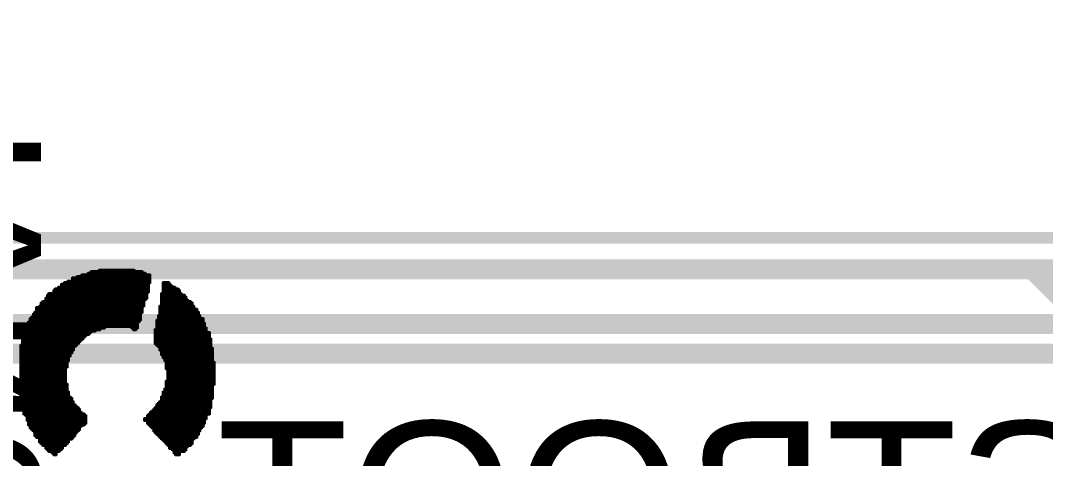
# Model space of a CAD drawing. Header units: inches. Extents: x -2.12 to 4.45, y -3.15 to 1.57.
# Drawn here: x -0.418 to 0.099, y 0.165 to 0.386 of the extents above; entities that cross this region are included whole.
import ezdxf

# ---------------------------------------------------------------- set-up
doc = ezdxf.new("R2010")
doc.units = ezdxf.units.IN
doc.header["$MEASUREMENT"] = 0
for name, color, linetype in [('Bottom', 5, 'Continuous'), ('Bottom 3D Body', 56, 'Continuous'), ('bPlace', 56, 'Continuous'), ('Dimension', 6, 'Continuous'), ('Keep-Out Layer', 6, 'Continuous'), ('Measures', 56, 'Continuous'), ('Top', 1, 'Continuous'), ('tPlace', 56, 'Continuous')]:
    doc.layers.add(name, color=color, linetype=linetype)
doc.styles.add('Arial', font='', dxfattribs={"height": 0.2})
doc.styles.add('Courier New', font='', dxfattribs={"height": 0.2})
doc.styles.get('Arial').set_extended_font_data('Arial')
doc.styles.get('Courier New').set_extended_font_data('Courier New')

# ---------------------------------------------------------------- blocks, each defined once
blk = doc.blocks.new('SMD3225_3_2X2_5X0_7_MTC_L_43')
at = {"layer": 'Measures', "style": 'Courier New'}
for s, p in [('Inner Pad Padstyle: RX47Y-4D0T', (-0.666, -0.315)), ('Outer Pad Padstyle: RX47Y59D0T', (-0.659, -0.415)), ('Alternate 1 Padstyle: OX60Y90D30P', (-0.712, -0.515)), ('Alternate 2 Padstyle: OX90Y60D30P', (-0.712, -0.615))]:
    blk.add_text(s, height=0.0775, dxfattribs=at).set_placement(p)
blk = doc.blocks.new('TP11R_B_78')
at = {"layer": 'Bottom 3D Body', "style": 'Courier New', "text_generation_flag": 2}
blk.add_text('>TP_SIGNAL_NAME', height=0.0610235, rotation=180, dxfattribs=at).set_placement((0, 0.075))

msp = doc.modelspace()

# ---------------------------------------------------------------- linework, layer by layer
at = {"layer": 'Bottom', "const_width": 0.01}
for points in [[(-0.4922, 0.26017), (0.09202, 0.26017)], [(0.09202, 0.26017), (0.1678, 0.18439)]]:
    msp.add_lwpolyline(points, dxfattribs=at)
at = {"layer": 'Bottom', "const_width": 0.005}
msp.add_lwpolyline([(0.08952, 0.26017, 1), (0.09452, 0.26017, 1)], format="xyb", close=True, dxfattribs=at)
msp.add_lwpolyline([(0.08952, 0.26017, 1), (0.09452, 0.26017, 1)], format="xyb", close=True, dxfattribs=at)
at = {"layer": 'Dimension', "const_width": 0.006}
msp.add_lwpolyline([(-0.65035, 0.27604), (2.89296, 0.27604)], dxfattribs=at)
at = {"layer": 'Keep-Out Layer', "const_width": 0.006}
msp.add_lwpolyline([(-0.65035, 0.27604), (2.89296, 0.27604)], dxfattribs=at)
at = {"layer": 'Top', "const_width": 0.01}
for points in [[(-0.49142, 0.26017), (2.3203, 0.26017)], [(-0.4372, 0.23267), (2.28452, 0.23267)], [(-0.43099, 0.21767), (1.9728, 0.21767)]]:
    msp.add_lwpolyline(points, dxfattribs=at)
at = {"layer": 'tPlace'}
for p, q in [((-0.383655, 0.227065), (-0.383655, 0.258565)), ((-0.383655, 0.258565), (-0.382865, 0.258565)), ((-0.382865, 0.227855), (-0.382865, 0.258565)), ((-0.382865, 0.258565), (-0.382085, 0.258565)), ((-0.382865, 0.258565), (-0.382865, 0.227065)), ((-0.382085, 0.258565), (-0.382085, 0.227855)), ((-0.38208, 0.22864), (-0.38208, 0.25935)), ((-0.38208, 0.25935), (-0.38129, 0.25935)), ((-0.3813, 0.22864), (-0.3813, 0.25935)), ((-0.3813, 0.25935), (-0.38051, 0.25935)), ((-0.38129, 0.25935), (-0.38129, 0.22864)), ((-0.38051, 0.22864), (-0.38051, 0.25935)), ((-0.38051, 0.25935), (-0.37972, 0.25935)), ((-0.38051, 0.25935), (-0.38051, 0.22864)), ((-0.37972, 0.22943), (-0.37972, 0.25935)), ((-0.37972, 0.25935), (-0.37894, 0.25935)), ((-0.37972, 0.25935), (-0.37972, 0.22864)), ((-0.37894, 0.25935), (-0.37894, 0.22943)), ((-0.37893, 0.22943), (-0.37893, 0.25935)), ((-0.37893, 0.25935), (-0.37815, 0.25935)), ((-0.37815, 0.22943), (-0.37815, 0.26014)), ((-0.37815, 0.26014), (-0.37736, 0.26014)), ((-0.37815, 0.25935), (-0.37815, 0.22943)), ((-0.37736, 0.26014), (-0.37736, 0.22943)), ((-0.377355, 0.230215), (-0.377355, 0.260135)), ((-0.377355, 0.260135), (-0.376565, 0.260135)), ((-0.376575, 0.230215), (-0.376575, 0.260135)), ((-0.376575, 0.260135), (-0.375785, 0.260135)), ((-0.376565, 0.260135), (-0.376565, 0.230215)), ((-0.375785, 0.230215), (-0.375785, 0.260135)), ((-0.375785, 0.260135), (-0.374995, 0.260135)), ((-0.375785, 0.260135), (-0.375785, 0.230215)), ((-0.374995, 0.260135), (-0.374995, 0.230215)), ((-0.37499, 0.231), (-0.37499, 0.26014)), ((-0.37499, 0.26014), (-0.37421, 0.26014)), ((-0.37421, 0.26014), (-0.37421, 0.231)), ((-0.374205, 0.231005), (-0.374205, 0.260135)), ((-0.374205, 0.260135), (-0.373425, 0.260135)), ((-0.373425, 0.260135), (-0.373425, 0.231005)), ((-0.373415, 0.231005), (-0.373415, 0.260135)), ((-0.373415, 0.260135), (-0.372635, 0.260135)), ((-0.372635, 0.260135), (-0.372635, 0.231005)), ((-0.37263, 0.231), (-0.37263, 0.26014)), ((-0.37263, 0.26014), (-0.37185, 0.26014)), ((-0.37185, 0.26014), (-0.37185, 0.231)), ((-0.37184, 0.231), (-0.37184, 0.26014)), ((-0.37184, 0.26014), (-0.37106, 0.26014)), ((-0.37106, 0.26014), (-0.37106, 0.231)), ((-0.371055, 0.231005), (-0.371055, 0.260135)), ((-0.371055, 0.260135), (-0.370275, 0.260135)), ((-0.370275, 0.260135), (-0.370275, 0.231005)), ((-0.370265, 0.231005), (-0.370265, 0.260135)), ((-0.370265, 0.260135), (-0.369485, 0.260135)), ((-0.369485, 0.260135), (-0.369485, 0.231005)), ((-0.36948, 0.231), (-0.36948, 0.26014)), ((-0.36948, 0.26014), (-0.3687, 0.26014)), ((-0.3687, 0.26014), (-0.3687, 0.231)), ((-0.368695, 0.231005), (-0.368695, 0.260135)), ((-0.368695, 0.260135), (-0.367915, 0.260135)), ((-0.367915, 0.260135), (-0.367915, 0.231005)), ((-0.367905, 0.231005), (-0.367905, 0.260135)), ((-0.367905, 0.260135), (-0.367125, 0.260135)), ((-0.367125, 0.260135), (-0.367125, 0.231005)), ((-0.367115, 0.231005), (-0.367115, 0.260135)), ((-0.367115, 0.260135), (-0.366335, 0.260135)), ((-0.366335, 0.260135), (-0.366335, 0.231005)), ((-0.36633, 0.231), (-0.36633, 0.26014)), ((-0.36633, 0.26014), (-0.36555, 0.26014)), ((-0.36555, 0.26014), (-0.36555, 0.231)), ((-0.365545, 0.231005), (-0.365545, 0.260135)), ((-0.365545, 0.260135), (-0.364765, 0.260135)), ((-0.364765, 0.260135), (-0.364765, 0.231005)), ((-0.364755, 0.231005), (-0.364755, 0.260135)), ((-0.364755, 0.260135), (-0.363975, 0.260135)), ((-0.363975, 0.260135), (-0.363975, 0.231005)), ((-0.363965, 0.231005), (-0.363965, 0.260135)), ((-0.363965, 0.260135), (-0.363185, 0.260135)), ((-0.363185, 0.260135), (-0.363185, 0.231005)), ((-0.36318, 0.231), (-0.36318, 0.26014)), ((-0.36318, 0.26014), (-0.3624, 0.26014)), ((-0.3624, 0.26014), (-0.3624, 0.231)), ((-0.362395, 0.231005), (-0.362395, 0.260135)), ((-0.362395, 0.260135), (-0.361615, 0.260135)), ((-0.361615, 0.230215), (-0.361615, 0.260135)), ((-0.361615, 0.260135), (-0.360825, 0.260135)), ((-0.361615, 0.260135), (-0.361615, 0.231005)), ((-0.360825, 0.260135), (-0.360825, 0.230215)), ((-0.36082, 0.22943), (-0.36082, 0.26014)), ((-0.36082, 0.26014), (-0.36003, 0.26014)), ((-0.36003, 0.26014), (-0.36003, 0.22943)), ((-0.36003, 0.22943), (-0.36003, 0.25935)), ((-0.36003, 0.25935), (-0.35925, 0.25935)), ((-0.35925, 0.23022), (-0.35925, 0.25935)), ((-0.35925, 0.25935), (-0.35846, 0.25935)), ((-0.35925, 0.25935), (-0.35925, 0.22943)), ((-0.35846, 0.23336), (-0.35846, 0.25935)), ((-0.35846, 0.25935), (-0.35767, 0.25935)), ((-0.35846, 0.25935), (-0.35846, 0.23022)), ((-0.357675, 0.234155), (-0.357675, 0.259355)), ((-0.357675, 0.259355), (-0.356885, 0.259355)), ((-0.35767, 0.25935), (-0.35767, 0.23336)), ((-0.356885, 0.259355), (-0.356885, 0.234155)), ((-0.35688, 0.23809), (-0.35688, 0.25935)), ((-0.35688, 0.25935), (-0.3561, 0.25935)), ((-0.3561, 0.25935), (-0.3561, 0.23809)), ((-0.3561, 0.24124), (-0.3561, 0.25857)), ((-0.3561, 0.25857), (-0.35531, 0.25857)), ((-0.35531, 0.25857), (-0.35531, 0.24124)), ((-0.35531, 0.24439), (-0.35531, 0.25856)), ((-0.35531, 0.25856), (-0.35452, 0.25856)), ((-0.35452, 0.25856), (-0.35452, 0.24439)), ((-0.39704, 0.16959), (-0.39704, 0.25305)), ((-0.39704, 0.25305), (-0.39626, 0.25305)), ((-0.39626, 0.17116), (-0.39626, 0.25305)), ((-0.39626, 0.25305), (-0.39547, 0.25305)), ((-0.39626, 0.25305), (-0.39626, 0.16959)), ((-0.39547, 0.25305), (-0.39547, 0.17116)), ((-0.395465, 0.171165), (-0.395465, 0.253835)), ((-0.395465, 0.253835), (-0.394685, 0.253835)), ((-0.394685, 0.253835), (-0.394685, 0.171165)), ((-0.39468, 0.21053), (-0.39468, 0.25384)), ((-0.39468, 0.25384), (-0.39389, 0.25384)), ((-0.393895, 0.213685), (-0.393895, 0.254625)), ((-0.393895, 0.254625), (-0.393105, 0.254625)), ((-0.39389, 0.25384), (-0.39389, 0.21053)), ((-0.393105, 0.216045), (-0.393105, 0.254625)), ((-0.393105, 0.254625), (-0.392315, 0.254625)), ((-0.393105, 0.254625), (-0.393105, 0.213685)), ((-0.39232, 0.21762), (-0.39232, 0.25463)), ((-0.39232, 0.25463), (-0.39153, 0.25463)), ((-0.392315, 0.254625), (-0.392315, 0.216045)), ((-0.39153, 0.21919), (-0.39153, 0.2562)), ((-0.39153, 0.2562), (-0.39074, 0.2562)), ((-0.39153, 0.25463), (-0.39153, 0.21762)), ((-0.390745, 0.220765), (-0.390745, 0.256205)), ((-0.390745, 0.256205), (-0.389955, 0.256205)), ((-0.39074, 0.2562), (-0.39074, 0.21919)), ((-0.389955, 0.256205), (-0.389955, 0.220765)), ((-0.389955, 0.221555), (-0.389955, 0.256195)), ((-0.389955, 0.256195), (-0.389165, 0.256195)), ((-0.38917, 0.22234), (-0.38917, 0.25699)), ((-0.38917, 0.25699), (-0.38838, 0.25699)), ((-0.389165, 0.256195), (-0.389165, 0.221555)), ((-0.38838, 0.22313), (-0.38838, 0.25699)), ((-0.38838, 0.25699), (-0.3876, 0.25699)), ((-0.38838, 0.25699), (-0.38838, 0.22234)), ((-0.3876, 0.25699), (-0.3876, 0.22313)), ((-0.387595, 0.223915), (-0.387595, 0.256995)), ((-0.387595, 0.256995), (-0.386805, 0.256995)), ((-0.386805, 0.224705), (-0.386805, 0.257775)), ((-0.386805, 0.257775), (-0.386025, 0.257775)), ((-0.386805, 0.256995), (-0.386805, 0.223915)), ((-0.386025, 0.257775), (-0.386025, 0.224705)), ((-0.38602, 0.22549), (-0.38602, 0.25778)), ((-0.38602, 0.25778), (-0.38523, 0.25778)), ((-0.385235, 0.226275), (-0.385235, 0.257775)), ((-0.385235, 0.257775), (-0.384445, 0.257775)), ((-0.38523, 0.25778), (-0.38523, 0.22549)), ((-0.384445, 0.227075), (-0.384445, 0.257775)), ((-0.384445, 0.257775), (-0.383655, 0.257775)), ((-0.384445, 0.257775), (-0.384445, 0.226275)), ((-0.383655, 0.257775), (-0.383655, 0.227075)), ((-0.354525, 0.245175), (-0.354525, 0.257775)), ((-0.354525, 0.257775), (-0.353735, 0.257775)), ((-0.35374, 0.24833), (-0.35374, 0.25778)), ((-0.35374, 0.25778), (-0.35295, 0.25778)), ((-0.353735, 0.257775), (-0.353735, 0.245175)), ((-0.35295, 0.25305), (-0.35295, 0.25778)), ((-0.35295, 0.25778), (-0.35216, 0.25778)), ((-0.35295, 0.25778), (-0.35295, 0.24833)), ((-0.35216, 0.25305), (-0.35295, 0.25305)), ((-0.35216, 0.25778), (-0.35216, 0.25305)), ((-0.345865, 0.215255), (-0.345865, 0.253835)), ((-0.345865, 0.253835), (-0.345075, 0.253835)), ((-0.345075, 0.253835), (-0.345075, 0.215255)), ((-0.34507, 0.21368), (-0.34507, 0.25384)), ((-0.34507, 0.25384), (-0.34429, 0.25384)), ((-0.34429, 0.20975), (-0.34429, 0.25384)), ((-0.34429, 0.25384), (-0.3435, 0.25384)), ((-0.34429, 0.25384), (-0.34429, 0.21368)), ((-0.3435, 0.25384), (-0.3435, 0.20975)), ((-0.343495, 0.171165), (-0.343495, 0.253835)), ((-0.343495, 0.253835), (-0.342715, 0.253835)), ((-0.342715, 0.253835), (-0.342715, 0.171165)), ((-0.34271, 0.16959), (-0.34271, 0.25305)), ((-0.34271, 0.25305), (-0.34193, 0.25305)), ((-0.34193, 0.25305), (-0.34193, 0.16959)), ((-0.40334, 0.16801), (-0.40334, 0.24833)), ((-0.40334, 0.24833), (-0.40256, 0.24833)), ((-0.40256, 0.24833), (-0.40256, 0.16801)), ((-0.40255, 0.16801), (-0.40255, 0.24833)), ((-0.40255, 0.24833), (-0.40177, 0.24833)), ((-0.40177, 0.24833), (-0.40177, 0.16801)), ((-0.401765, 0.167225), (-0.401765, 0.248325)), ((-0.401765, 0.248325), (-0.400975, 0.248325)), ((-0.400975, 0.166435), (-0.400975, 0.249905)), ((-0.400975, 0.249905), (-0.400195, 0.249905)), ((-0.400975, 0.248325), (-0.400975, 0.167225)), ((-0.400195, 0.249905), (-0.400195, 0.166435)), ((-0.40019, 0.16644), (-0.40019, 0.25069)), ((-0.40019, 0.25069), (-0.3994, 0.25069)), ((-0.3994, 0.16801), (-0.3994, 0.25069)), ((-0.3994, 0.25069), (-0.39862, 0.25069)), ((-0.3994, 0.25069), (-0.3994, 0.16644)), ((-0.39862, 0.16801), (-0.39862, 0.25148)), ((-0.39862, 0.25148), (-0.39783, 0.25148)), ((-0.39862, 0.25069), (-0.39862, 0.16801)), ((-0.39783, 0.25148), (-0.39783, 0.16801)), ((-0.39783, 0.1688), (-0.39783, 0.25147)), ((-0.39783, 0.25147), (-0.39704, 0.25147)), ((-0.39704, 0.25147), (-0.39704, 0.1688)), ((-0.35295, 0.24833), (-0.35374, 0.24833)), ((-0.346645, 0.216835), (-0.346645, 0.248325)), ((-0.346645, 0.248325), (-0.345865, 0.248325)), ((-0.345865, 0.248325), (-0.345865, 0.216835)), ((-0.341925, 0.169585), (-0.341925, 0.252265)), ((-0.341925, 0.252265), (-0.341135, 0.252265)), ((-0.341135, 0.252265), (-0.341135, 0.169585)), ((-0.341135, 0.168795), (-0.341135, 0.251475)), ((-0.341135, 0.251475), (-0.340345, 0.251475)), ((-0.340345, 0.167225), (-0.340345, 0.251475)), ((-0.340345, 0.251475), (-0.339565, 0.251475)), ((-0.340345, 0.251475), (-0.340345, 0.168795)), ((-0.339565, 0.251475), (-0.339565, 0.167225)), ((-0.33956, 0.16644), (-0.33956, 0.25069)), ((-0.33956, 0.25069), (-0.33877, 0.25069)), ((-0.33878, 0.16644), (-0.33878, 0.25069)), ((-0.33878, 0.25069), (-0.33799, 0.25069)), ((-0.33877, 0.25069), (-0.33877, 0.16644)), ((-0.33799, 0.25069), (-0.33799, 0.16644)), ((-0.337985, 0.166435), (-0.337985, 0.249905)), ((-0.337985, 0.249905), (-0.337205, 0.249905)), ((-0.337205, 0.249905), (-0.337205, 0.166435)), ((-0.337195, 0.168015), (-0.337195, 0.248325)), ((-0.337195, 0.248325), (-0.336415, 0.248325)), ((-0.336415, 0.248325), (-0.336415, 0.168015)), ((-0.40728, 0.17195), (-0.40728, 0.2436)), ((-0.40728, 0.2436), (-0.40649, 0.2436)), ((-0.40649, 0.17116), (-0.40649, 0.24439)), ((-0.40649, 0.24439), (-0.4057, 0.24439)), ((-0.40649, 0.2436), (-0.40649, 0.17195)), ((-0.405705, 0.171165), (-0.405705, 0.244385)), ((-0.405705, 0.244385), (-0.404915, 0.244385)), ((-0.4057, 0.24439), (-0.4057, 0.17116)), ((-0.404915, 0.169585), (-0.404915, 0.245965)), ((-0.404915, 0.245965), (-0.404125, 0.245965)), ((-0.404915, 0.244385), (-0.404915, 0.171165)), ((-0.40413, 0.1688), (-0.40413, 0.24754)), ((-0.40413, 0.24754), (-0.40335, 0.24754)), ((-0.404125, 0.245965), (-0.404125, 0.169585)), ((-0.40335, 0.24754), (-0.40335, 0.1688)), ((-0.35452, 0.24439), (-0.35531, 0.24439)), ((-0.353735, 0.245175), (-0.354525, 0.245175)), ((-0.336415, 0.168015), (-0.336415, 0.247535)), ((-0.336415, 0.247535), (-0.335625, 0.247535)), ((-0.33563, 0.16801), (-0.33563, 0.24754)), ((-0.33563, 0.24754), (-0.33484, 0.24754)), ((-0.335625, 0.247535), (-0.335625, 0.168015)), ((-0.33484, 0.24754), (-0.33484, 0.16801)), ((-0.33484, 0.1688), (-0.33484, 0.24675)), ((-0.33484, 0.24675), (-0.33405, 0.24675)), ((-0.334055, 0.170375), (-0.334055, 0.245175)), ((-0.334055, 0.245175), (-0.333265, 0.245175)), ((-0.33405, 0.24675), (-0.33405, 0.1688)), ((-0.333265, 0.245175), (-0.333265, 0.170375)), ((-0.333265, 0.171165), (-0.333265, 0.244385)), ((-0.333265, 0.244385), (-0.332475, 0.244385)), ((-0.33248, 0.17116), (-0.33248, 0.24439)), ((-0.33248, 0.24439), (-0.33169, 0.24439)), ((-0.332475, 0.244385), (-0.332475, 0.171165)), ((-0.33169, 0.24439), (-0.33169, 0.17116)), ((-0.33169, 0.17195), (-0.33169, 0.2436)), ((-0.33169, 0.2436), (-0.3309, 0.2436)), ((-0.3309, 0.2436), (-0.3309, 0.17195)), ((-0.41121, 0.17825), (-0.41121, 0.23809)), ((-0.41121, 0.23809), (-0.41043, 0.23809)), ((-0.41043, 0.17589), (-0.41043, 0.23888)), ((-0.41043, 0.23888), (-0.40964, 0.23888)), ((-0.41043, 0.23809), (-0.41043, 0.17825)), ((-0.40964, 0.1751), (-0.40964, 0.24124)), ((-0.40964, 0.24124), (-0.40886, 0.24124)), ((-0.40964, 0.23888), (-0.40964, 0.17589)), ((-0.40886, 0.24124), (-0.40886, 0.1751)), ((-0.40885, 0.1751), (-0.40885, 0.24124)), ((-0.40885, 0.24124), (-0.40807, 0.24124)), ((-0.40807, 0.17274), (-0.40807, 0.24203)), ((-0.40807, 0.24203), (-0.40728, 0.24203)), ((-0.40807, 0.24124), (-0.40807, 0.1751)), ((-0.40728, 0.24203), (-0.40728, 0.17274)), ((-0.3561, 0.23809), (-0.35688, 0.23809)), ((-0.35531, 0.24124), (-0.3561, 0.24124)), ((-0.347435, 0.219195), (-0.347435, 0.242025)), ((-0.347435, 0.242025), (-0.346655, 0.242025)), ((-0.346655, 0.242025), (-0.346655, 0.219195)), ((-0.3309, 0.17431), (-0.3309, 0.24203)), ((-0.3309, 0.24203), (-0.33012, 0.24203)), ((-0.33012, 0.24203), (-0.33012, 0.17431)), ((-0.330115, 0.175095), (-0.330115, 0.240455)), ((-0.330115, 0.240455), (-0.329325, 0.240455)), ((-0.32933, 0.1751), (-0.32933, 0.24045)), ((-0.32933, 0.24045), (-0.32854, 0.24045)), ((-0.329325, 0.240455), (-0.329325, 0.175095)), ((-0.32854, 0.24045), (-0.32854, 0.1751)), ((-0.32854, 0.17667), (-0.32854, 0.23888)), ((-0.32854, 0.23888), (-0.32775, 0.23888)), ((-0.32775, 0.23888), (-0.32775, 0.17667)), ((-0.41358, 0.1814), (-0.41358, 0.23415)), ((-0.41358, 0.23415), (-0.41279, 0.23415)), ((-0.41279, 0.17982), (-0.41279, 0.23573)), ((-0.41279, 0.23573), (-0.412, 0.23573)), ((-0.41279, 0.23415), (-0.41279, 0.1814)), ((-0.412005, 0.179035), (-0.412005, 0.236515)), ((-0.412005, 0.236515), (-0.411215, 0.236515)), ((-0.412, 0.23573), (-0.412, 0.17982)), ((-0.411215, 0.236515), (-0.411215, 0.179035)), ((-0.35767, 0.23336), (-0.35846, 0.23336)), ((-0.356885, 0.234155), (-0.357675, 0.234155)), ((-0.34901, 0.22155), (-0.34901, 0.23494)), ((-0.34901, 0.23494), (-0.34822, 0.23494)), ((-0.348225, 0.220765), (-0.348225, 0.237305)), ((-0.348225, 0.237305), (-0.347435, 0.237305)), ((-0.34822, 0.23494), (-0.34822, 0.22155)), ((-0.347435, 0.237305), (-0.347435, 0.220765)), ((-0.32775, 0.17825), (-0.32775, 0.2373)), ((-0.32775, 0.2373), (-0.32696, 0.2373)), ((-0.326965, 0.179825), (-0.326965, 0.235725)), ((-0.326965, 0.235725), (-0.326175, 0.235725)), ((-0.32696, 0.2373), (-0.32696, 0.17825)), ((-0.326175, 0.235725), (-0.326175, 0.179825)), ((-0.32617, 0.18061), (-0.32617, 0.23573)), ((-0.32617, 0.23573), (-0.32539, 0.23573)), ((-0.32539, 0.23573), (-0.32539, 0.18061)), ((-0.32539, 0.18218), (-0.32539, 0.23337)), ((-0.32539, 0.23337), (-0.3246, 0.23337)), ((-0.3246, 0.23337), (-0.3246, 0.18218)), ((-0.41594, 0.18691), (-0.41594, 0.22864)), ((-0.41594, 0.22864), (-0.41515, 0.22864)), ((-0.41515, 0.18612), (-0.41515, 0.23022)), ((-0.41515, 0.23022), (-0.41437, 0.23022)), ((-0.41515, 0.22864), (-0.41515, 0.18691)), ((-0.41437, 0.18376), (-0.41437, 0.23179)), ((-0.41437, 0.23179), (-0.41358, 0.23179)), ((-0.41437, 0.23022), (-0.41437, 0.18612)), ((-0.41358, 0.23179), (-0.41358, 0.18376)), ((-0.382085, 0.227855), (-0.382865, 0.227855)), ((-0.38129, 0.22864), (-0.38208, 0.22864)), ((-0.38051, 0.22864), (-0.3813, 0.22864)), ((-0.37972, 0.22864), (-0.38051, 0.22864)), ((-0.37894, 0.22943), (-0.37972, 0.22943)), ((-0.37815, 0.22943), (-0.37893, 0.22943)), ((-0.37736, 0.22943), (-0.37815, 0.22943)), ((-0.376565, 0.230215), (-0.377355, 0.230215)), ((-0.375785, 0.230215), (-0.376575, 0.230215)), ((-0.374995, 0.230215), (-0.375785, 0.230215)), ((-0.37421, 0.231), (-0.37499, 0.231)), ((-0.373425, 0.231005), (-0.374205, 0.231005)), ((-0.372635, 0.231005), (-0.373415, 0.231005)), ((-0.37185, 0.231), (-0.37263, 0.231)), ((-0.37106, 0.231), (-0.37184, 0.231)), ((-0.370275, 0.231005), (-0.371055, 0.231005)), ((-0.369485, 0.231005), (-0.370265, 0.231005)), ((-0.3687, 0.231), (-0.36948, 0.231)), ((-0.367915, 0.231005), (-0.368695, 0.231005)), ((-0.367125, 0.231005), (-0.367905, 0.231005)), ((-0.366335, 0.231005), (-0.367115, 0.231005)), ((-0.36555, 0.231), (-0.36633, 0.231)), ((-0.364765, 0.231005), (-0.365545, 0.231005)), ((-0.363975, 0.231005), (-0.364755, 0.231005)), ((-0.363185, 0.231005), (-0.363965, 0.231005)), ((-0.3624, 0.231), (-0.36318, 0.231)), ((-0.361615, 0.231005), (-0.362395, 0.231005)), ((-0.360825, 0.230215), (-0.361615, 0.230215)), ((-0.36003, 0.22943), (-0.36082, 0.22943)), ((-0.35925, 0.22943), (-0.36003, 0.22943)), ((-0.35846, 0.23022), (-0.35925, 0.23022)), ((-0.349795, 0.222345), (-0.349795, 0.230215)), ((-0.349795, 0.230215), (-0.349015, 0.230215)), ((-0.349015, 0.230215), (-0.349015, 0.222345)), ((-0.324605, 0.184545), (-0.324605, 0.231005)), ((-0.324605, 0.231005), (-0.323815, 0.231005)), ((-0.323815, 0.231005), (-0.323815, 0.184545)), ((-0.323815, 0.186905), (-0.323815, 0.228645)), ((-0.323815, 0.228645), (-0.323025, 0.228645)), ((-0.32303, 0.18691), (-0.32303, 0.22864)), ((-0.32303, 0.22864), (-0.32224, 0.22864)), ((-0.323025, 0.228645), (-0.323025, 0.186905)), ((-0.32224, 0.22864), (-0.32224, 0.18691)), ((-0.41751, 0.194), (-0.41751, 0.22234)), ((-0.41751, 0.22234), (-0.41673, 0.22234)), ((-0.41673, 0.22234), (-0.41673, 0.194)), ((-0.41672, 0.19006), (-0.41672, 0.22628)), ((-0.41672, 0.22628), (-0.41594, 0.22628)), ((-0.41594, 0.22628), (-0.41594, 0.19006)), ((-0.38838, 0.22234), (-0.38917, 0.22234)), ((-0.3876, 0.22313), (-0.38838, 0.22313)), ((-0.386805, 0.223915), (-0.387595, 0.223915)), ((-0.386025, 0.224705), (-0.386805, 0.224705)), ((-0.38523, 0.22549), (-0.38602, 0.22549)), ((-0.384445, 0.226275), (-0.385235, 0.226275)), ((-0.383655, 0.227075), (-0.384445, 0.227075)), ((-0.382865, 0.227065), (-0.383655, 0.227065)), ((-0.349015, 0.222345), (-0.349795, 0.222345)), ((-0.32224, 0.19006), (-0.32224, 0.22549)), ((-0.32224, 0.22549), (-0.32145, 0.22549)), ((-0.32145, 0.22549), (-0.32145, 0.19006)), ((-0.39153, 0.21762), (-0.39232, 0.21762)), ((-0.39074, 0.21919), (-0.39153, 0.21919)), ((-0.389955, 0.220765), (-0.390745, 0.220765)), ((-0.389165, 0.221555), (-0.389955, 0.221555)), ((-0.34822, 0.22155), (-0.34901, 0.22155)), ((-0.347435, 0.220765), (-0.348225, 0.220765)), ((-0.346655, 0.219195), (-0.347435, 0.219195)), ((-0.345865, 0.216835), (-0.346645, 0.216835)), ((-0.321455, 0.194785), (-0.321455, 0.220765)), ((-0.321455, 0.220765), (-0.320665, 0.220765)), ((-0.320665, 0.220765), (-0.320665, 0.194785)), ((-0.393105, 0.213685), (-0.393895, 0.213685)), ((-0.392315, 0.216045), (-0.393105, 0.216045)), ((-0.345075, 0.215255), (-0.345865, 0.215255)), ((-0.34429, 0.21368), (-0.34507, 0.21368)), ((-0.32067, 0.20187), (-0.32067, 0.21368)), ((-0.32067, 0.21368), (-0.31988, 0.21368)), ((-0.31988, 0.21368), (-0.31988, 0.20187)), ((-0.39389, 0.21053), (-0.39468, 0.21053)), ((-0.3435, 0.20975), (-0.34429, 0.20975)), ((-0.39468, 0.17195), (-0.39468, 0.20266)), ((-0.39468, 0.20266), (-0.39389, 0.20266)), ((-0.39389, 0.20266), (-0.39389, 0.17195)), ((-0.34428, 0.17195), (-0.34428, 0.20423)), ((-0.34428, 0.20423), (-0.3435, 0.20423)), ((-0.3435, 0.20423), (-0.3435, 0.17195)), ((-0.31988, 0.20187), (-0.32067, 0.20187)), ((-0.393895, 0.172735), (-0.393895, 0.198715)), ((-0.393895, 0.198715), (-0.393105, 0.198715)), ((-0.39311, 0.17431), (-0.39311, 0.19636)), ((-0.39311, 0.19636), (-0.39232, 0.19636)), ((-0.393105, 0.198715), (-0.393105, 0.172735)), ((-0.39232, 0.19636), (-0.39232, 0.17431)), ((-0.34665, 0.17431), (-0.34665, 0.19636)), ((-0.34665, 0.19636), (-0.34586, 0.19636)), ((-0.345865, 0.173525), (-0.345865, 0.198725)), ((-0.345865, 0.198725), (-0.345075, 0.198725)), ((-0.34586, 0.19636), (-0.34586, 0.17431)), ((-0.345075, 0.172735), (-0.345075, 0.200295)), ((-0.345075, 0.200295), (-0.344285, 0.200295)), ((-0.345075, 0.198725), (-0.345075, 0.173525)), ((-0.344285, 0.200295), (-0.344285, 0.172735)), ((-0.41673, 0.194), (-0.41751, 0.194)), ((-0.39231, 0.17431), (-0.39231, 0.19557)), ((-0.39231, 0.19557), (-0.39153, 0.19557)), ((-0.391535, 0.175095), (-0.391535, 0.193995)), ((-0.391535, 0.193995), (-0.390745, 0.193995)), ((-0.39153, 0.19557), (-0.39153, 0.17431)), ((-0.390745, 0.193995), (-0.390745, 0.175095)), ((-0.390745, 0.175885), (-0.390745, 0.192425)), ((-0.390745, 0.192425), (-0.389955, 0.192425)), ((-0.38996, 0.17746), (-0.38996, 0.19163)), ((-0.38996, 0.19163), (-0.38917, 0.19163)), ((-0.389955, 0.192425), (-0.389955, 0.175885)), ((-0.38917, 0.19163), (-0.38917, 0.17746)), ((-0.34901, 0.17667), (-0.34901, 0.19242)), ((-0.34901, 0.19242), (-0.34822, 0.19242)), ((-0.348225, 0.175885), (-0.348225, 0.193205)), ((-0.348225, 0.193205), (-0.347435, 0.193205)), ((-0.34822, 0.19242), (-0.34822, 0.17667)), ((-0.347435, 0.175095), (-0.347435, 0.193995)), ((-0.347435, 0.193995), (-0.346645, 0.193995)), ((-0.347435, 0.193205), (-0.347435, 0.175885)), ((-0.346645, 0.193995), (-0.346645, 0.175095)), ((-0.320665, 0.194785), (-0.321455, 0.194785)), ((-0.41594, 0.19006), (-0.41672, 0.19006)), ((-0.41515, 0.18691), (-0.41594, 0.18691)), ((-0.41437, 0.18612), (-0.41515, 0.18612)), ((-0.38917, 0.17825), (-0.38917, 0.19084)), ((-0.38917, 0.19084), (-0.38838, 0.19084)), ((-0.388385, 0.179035), (-0.388385, 0.190055)), ((-0.388385, 0.190055), (-0.387595, 0.190055)), ((-0.38838, 0.19084), (-0.38838, 0.17825)), ((-0.387595, 0.190055), (-0.387595, 0.179035)), ((-0.387595, 0.180605), (-0.387595, 0.188485)), ((-0.387595, 0.188485), (-0.386805, 0.188485)), ((-0.386805, 0.188485), (-0.386805, 0.180605)), ((-0.386805, 0.181395), (-0.386805, 0.187695)), ((-0.386805, 0.187695), (-0.386015, 0.187695)), ((-0.38602, 0.1814), (-0.38602, 0.18769)), ((-0.38602, 0.18769), (-0.38523, 0.18769)), ((-0.386015, 0.187695), (-0.386015, 0.181395)), ((-0.385235, 0.182185), (-0.385235, 0.186905)), ((-0.385235, 0.186905), (-0.384445, 0.186905)), ((-0.38523, 0.18769), (-0.38523, 0.1814)), ((-0.384445, 0.186905), (-0.384445, 0.182185)), ((-0.353735, 0.182185), (-0.353735, 0.186905)), ((-0.353735, 0.186905), (-0.352945, 0.186905)), ((-0.352945, 0.181395), (-0.352945, 0.187695)), ((-0.352945, 0.187695), (-0.352155, 0.187695)), ((-0.352945, 0.186905), (-0.352945, 0.182185)), ((-0.35216, 0.18061), (-0.35216, 0.18848)), ((-0.35216, 0.18848), (-0.35137, 0.18848)), ((-0.352155, 0.187695), (-0.352155, 0.181395)), ((-0.351375, 0.179825), (-0.351375, 0.189265)), ((-0.351375, 0.189265), (-0.350585, 0.189265)), ((-0.35137, 0.18848), (-0.35137, 0.18061)), ((-0.35059, 0.17825), (-0.35059, 0.19006)), ((-0.35059, 0.19006), (-0.3498, 0.19006)), ((-0.350585, 0.189265), (-0.350585, 0.179825)), ((-0.3498, 0.17746), (-0.3498, 0.19085)), ((-0.3498, 0.19085), (-0.34901, 0.19085)), ((-0.3498, 0.19006), (-0.3498, 0.17825)), ((-0.34901, 0.19085), (-0.34901, 0.17746)), ((-0.323025, 0.186905), (-0.323815, 0.186905)), ((-0.32224, 0.18691), (-0.32303, 0.18691)), ((-0.32145, 0.19006), (-0.32224, 0.19006)), ((-0.41358, 0.18376), (-0.41437, 0.18376)), ((-0.41279, 0.1814), (-0.41358, 0.1814)), ((-0.386015, 0.181395), (-0.386805, 0.181395)), ((-0.38523, 0.1814), (-0.38602, 0.1814)), ((-0.384445, 0.182185), (-0.385235, 0.182185)), ((-0.35531, 0.18376), (-0.35531, 0.18533)), ((-0.35531, 0.18533), (-0.35452, 0.18533)), ((-0.35452, 0.18376), (-0.35531, 0.18376)), ((-0.354525, 0.183755), (-0.354525, 0.185335)), ((-0.354525, 0.185335), (-0.353735, 0.185335)), ((-0.353735, 0.183755), (-0.354525, 0.183755)), ((-0.35452, 0.18533), (-0.35452, 0.18376)), ((-0.353735, 0.185335), (-0.353735, 0.183755)), ((-0.352945, 0.182185), (-0.353735, 0.182185)), ((-0.352155, 0.181395), (-0.352945, 0.181395)), ((-0.3246, 0.18218), (-0.32539, 0.18218)), ((-0.323815, 0.184545), (-0.324605, 0.184545)), ((-0.412, 0.17982), (-0.41279, 0.17982)), ((-0.411215, 0.179035), (-0.412005, 0.179035)), ((-0.41043, 0.17825), (-0.41121, 0.17825)), ((-0.40964, 0.17589), (-0.41043, 0.17589)), ((-0.389955, 0.175885), (-0.390745, 0.175885)), ((-0.38917, 0.17746), (-0.38996, 0.17746)), ((-0.38838, 0.17825), (-0.38917, 0.17825)), ((-0.387595, 0.179035), (-0.388385, 0.179035)), ((-0.386805, 0.180605), (-0.387595, 0.180605)), ((-0.35137, 0.18061), (-0.35216, 0.18061)), ((-0.350585, 0.179825), (-0.351375, 0.179825)), ((-0.3498, 0.17825), (-0.35059, 0.17825)), ((-0.34901, 0.17746), (-0.3498, 0.17746)), ((-0.34822, 0.17667), (-0.34901, 0.17667)), ((-0.347435, 0.175885), (-0.348225, 0.175885)), ((-0.32775, 0.17667), (-0.32854, 0.17667)), ((-0.32696, 0.17825), (-0.32775, 0.17825)), ((-0.326175, 0.179825), (-0.326965, 0.179825)), ((-0.32539, 0.18061), (-0.32617, 0.18061)), ((-0.40886, 0.1751), (-0.40964, 0.1751)), ((-0.40807, 0.1751), (-0.40885, 0.1751)), ((-0.40728, 0.17274), (-0.40807, 0.17274)), ((-0.40649, 0.17195), (-0.40728, 0.17195)), ((-0.4057, 0.17116), (-0.40649, 0.17116)), ((-0.404915, 0.171165), (-0.405705, 0.171165)), ((-0.39547, 0.17116), (-0.39626, 0.17116)), ((-0.394685, 0.171165), (-0.395465, 0.171165)), ((-0.39389, 0.17195), (-0.39468, 0.17195)), ((-0.393105, 0.172735), (-0.393895, 0.172735)), ((-0.39232, 0.17431), (-0.39311, 0.17431)), ((-0.39153, 0.17431), (-0.39231, 0.17431)), ((-0.390745, 0.175095), (-0.391535, 0.175095)), ((-0.346645, 0.175095), (-0.347435, 0.175095)), ((-0.34586, 0.17431), (-0.34665, 0.17431)), ((-0.345075, 0.173525), (-0.345865, 0.173525)), ((-0.344285, 0.172735), (-0.345075, 0.172735)), ((-0.3435, 0.17195), (-0.34428, 0.17195)), ((-0.342715, 0.171165), (-0.343495, 0.171165)), ((-0.333265, 0.170375), (-0.334055, 0.170375)), ((-0.332475, 0.171165), (-0.333265, 0.171165)), ((-0.33169, 0.17116), (-0.33248, 0.17116)), ((-0.3309, 0.17195), (-0.33169, 0.17195)), ((-0.33012, 0.17431), (-0.3309, 0.17431)), ((-0.329325, 0.175095), (-0.330115, 0.175095)), ((-0.32854, 0.1751), (-0.32933, 0.1751)), ((-0.404125, 0.169585), (-0.404915, 0.169585)), ((-0.40335, 0.1688), (-0.40413, 0.1688)), ((-0.40256, 0.16801), (-0.40334, 0.16801)), ((-0.40177, 0.16801), (-0.40255, 0.16801)), ((-0.400975, 0.167225), (-0.401765, 0.167225)), ((-0.400195, 0.166435), (-0.400975, 0.166435)), ((-0.3994, 0.16644), (-0.40019, 0.16644)), ((-0.39862, 0.16801), (-0.3994, 0.16801)), ((-0.39783, 0.16801), (-0.39862, 0.16801)), ((-0.39704, 0.1688), (-0.39783, 0.1688)), ((-0.39626, 0.16959), (-0.39704, 0.16959)), ((-0.34193, 0.16959), (-0.34271, 0.16959)), ((-0.341135, 0.169585), (-0.341925, 0.169585)), ((-0.340345, 0.168795), (-0.341135, 0.168795)), ((-0.339565, 0.167225), (-0.340345, 0.167225)), ((-0.33877, 0.16644), (-0.33956, 0.16644)), ((-0.33799, 0.16644), (-0.33878, 0.16644)), ((-0.337205, 0.166435), (-0.337985, 0.166435)), ((-0.336415, 0.168015), (-0.337195, 0.168015)), ((-0.335625, 0.168015), (-0.336415, 0.168015)), ((-0.33484, 0.16801), (-0.33563, 0.16801)), ((-0.33405, 0.1688), (-0.33484, 0.1688))]:
    msp.add_line(p, q, dxfattribs=at)

# ---------------------------------------------------------------- block references
for name, p, rotation in [('TP11R_B_78', (-0.3932, -0.24761), 90), ('SMD3225_3_2X2_5X0_7_MTC_L_43', (1.3918, -0.48961), 225)]:
    msp.add_blockref(name, p, dxfattribs=dict(rotation=rotation))

# ---------------------------------------------------------------- texts
at = {"layer": 'bPlace', "style": 'Arial', "text_generation_flag": 2}
msp.add_text('FASTBOOT', height=0.0775, dxfattribs=at).set_placement((0.264716, 0.106065))

doc.saveas('drawing.dxf')
